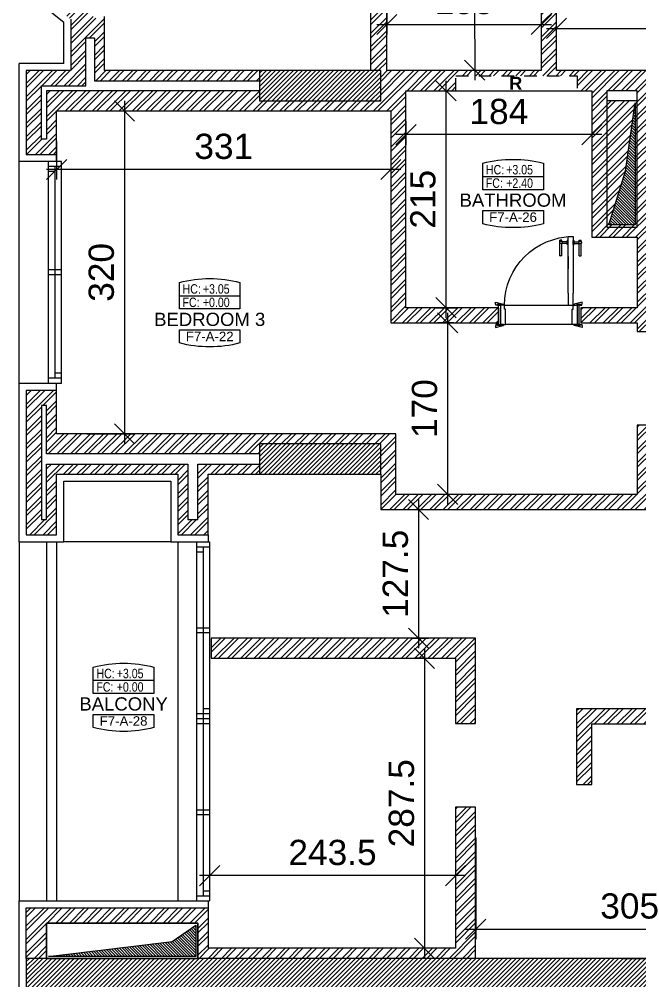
# Model space of a CAD drawing. Header units: metres. Extents: x 0 to 44.4, y -5.9 to 58.5.
# Drawn here: x 26.64 to 32.78, y 22.72 to 32.25 of the extents above; entities that cross this region are included whole.
import ezdxf
from ezdxf.enums import TextEntityAlignment as Align

# ---------------------------------------------------------------- set-up
doc = ezdxf.new("R2010")
doc.units = ezdxf.units.M
doc.header["$MEASUREMENT"] = 0
doc.header["$PDMODE"] = 3
doc.header["$PDSIZE"] = 0.3
doc.linetypes.add('HIDDEN2', pattern=[0.1875, 0.125, -0.0625])
doc.layers.get('0').update_dxf_attribs({"linetype": 'CONTINUOUS'})
doc.layers.get('DEFPOINTS').update_dxf_attribs({"linetype": 'CONTINUOUS'})
for name, color, linetype in [('A-ALU', 9, 'CONTINUOUS'), ('A-ANNO-IDTAG', 7, 'CONTINUOUS'), ('A-BALUST', 1, 'CONTINUOUS'), ('a-dim', 3, 'CONTINUOUS'), ('A-DOORS', 1, 'CONTINUOUS'), ('A-HATCH-CONC', 8, 'CONTINUOUS'), ('A-HATCH-WALL', 8, 'CONTINUOUS'), ('A-PROJECTION', 8, 'CONTINUOUS'), ('A-RADIATEUR HIDDEN', 4, 'HIDDEN2'), ('A-REVETEMENT', 1, 'CONTINUOUS'), ('a-shaft', 251, 'CONTINUOUS'), ('A-WALL', 4, 'CONTINUOUS'), ('S-7TH$0$A-SHAFT 7-8', 8, 'CONTINUOUS'), ('S-7TH$0$A-STR 7-8TH', 2, 'CONTINUOUS')]:
    doc.layers.add(name, color=color, linetype=linetype)
doc.styles.add('A100-STEXT', font='ARIAL.TTF', dxfattribs={"height": 0.25})
doc.styles.add('BLOCK', font='ARIAL.TTF', dxfattribs={"width": 0.8, "height": 0.25})
doc.styles.get("Standard").update_dxf_attribs({"font": 'ARIALBD.TTF'})
doc.dimstyles.new('dim-law', dxfattribs={"dimtxt": 0.25, "dimasz": 0.2, "dimexe": 0.1, "dimexo": 0.3, "dimgap": 0.1, "dimtad": 1, "dimlfac": 100, "dimdsep": 46, "dimtxsty": 'A100-STEXT', "dimblk1": 'OBLIQUE', "dimblk2": 'OBLIQUE', "dimsah": 1, "dimcen": -0.05, "dimdle": 0.1, "dimclrd": 15, "dimclre": 15, "dimclrt": 256, "dimadec": 0, "dimazin": 0, "dimtfac": 0.28, "dimtix": 1, "dimtmove": 2, "dimatfit": 3, "dimldrblk": 'OBLIQUE', "dimfxl": 0, "dimtolj": 1, "dimarcsym": 0})

# ---------------------------------------------------------------- blocks, each defined once
blk = doc.blocks.new('IDTAG')
at = {"color": 7}
blk.add_line((-0.008, -0.0055), (0.008, -0.0055), dxfattribs=at)
for points in [[(-0.008, 0), (-0.008, 0.007, -0.128676), (0.008, 0.007), (0.008, 0)], [(0.008, -0.0055), (0.008, -0.009, -0.128676), (-0.008, -0.009), (-0.008, -0.0055)]]:
    blk.add_lwpolyline(points, format="xyb", dxfattribs=at)
blk.add_lwpolyline([(-0.008, 0.0035), (0.008, 0.0035), (0.008, 0), (-0.008, 0)], close=True, dxfattribs=at)
at = {"color": 7, "style": 'BLOCK', "width": 0.8}
for s, p in [('HC:', (-0.00716, 0.00404)), ('FC:', (-0.00719, 0.0005))]:
    blk.add_text(s, height=0.0025, dxfattribs=at).set_placement(p)
for p in [(-0.00181, 0.00405), (-0.00181, 0.00049)]:
    blk.add_attdef('+0.000', p, '', height=0.0025, dxfattribs=at)
at = {"color": 7, "style": 'BLOCK'}
for tag, height, p in [('NAME', 0.0035, (0, -0.00275)), ('ROOM', 0.0025, (0, -0.00725))]:
    blk.add_attdef(tag, text='', height=height, dxfattribs=at).set_placement(p, align=Align.MIDDLE)
blk = doc.blocks.new('A$C087916A9')
at = {"layer": 'A-ALU'}
for p, q in [((26.9284, 28.64), (26.9284, 30.84)), ((27.0584, 30.84), (26.9284, 30.84)), ((27.0584, 30.79), (26.9284, 30.79)), ((26.9934, 28.69), (26.9934, 30.79)), ((27.0584, 28.64), (27.0584, 30.84)), ((26.9934, 30.74), (26.9284, 30.74)), ((27.0584, 29.765), (26.9284, 29.765)), ((27.0584, 29.715), (26.9284, 29.715)), ((27.0584, 28.74), (26.9934, 28.74)), ((27.0584, 28.69), (26.9284, 28.69)), ((27.0584, 28.64), (26.9284, 28.64)), ((28.3934, 27.07), (28.3934, 23.51)), ((28.3934, 27.07), (28.5234, 27.07)), ((28.5234, 27.07), (28.5234, 23.51)), ((28.3934, 27.02), (28.5234, 27.02)), ((28.4584, 27.02), (28.4584, 23.56)), ((28.3934, 26.97), (28.4584, 26.97)), ((28.3934, 26.2175), (28.5234, 26.2175)), ((28.5234, 26.1675), (28.3934, 26.1675)), ((28.5234, 25.365), (28.3934, 25.365)), ((28.5234, 25.415), (28.4584, 25.415)), ((28.5234, 25.315), (28.3934, 25.315)), ((28.4584, 25.265), (28.3934, 25.265)), ((28.3934, 24.4125), (28.5234, 24.4125)), ((28.5234, 24.3625), (28.3934, 24.3625)), ((28.3934, 23.56), (28.5234, 23.56)), ((28.4584, 23.61), (28.5234, 23.61)), ((28.3934, 23.51), (28.5234, 23.51))]:
    blk.add_line(p, q, dxfattribs=at)
blk = doc.blocks.new('_OBLIQUE')
at = {"color": 0, "linetype": 'ByBlock'}
blk.add_line((-0.5, -0.5), (0.5, 0.5), dxfattribs=at)
blk = doc.blocks.new('*D1008')
at = {"layer": 'a-dim', "color": 15, "lineweight": -2}
for p, q in [((30.5918, 27.49), (30.5918, 26.015)), ((30.5184, 27.39), (30.6918, 27.39)), ((30.5184, 26.115), (30.6918, 26.115))]:
    blk.add_line(p, q, dxfattribs=at)
at = {"layer": 'DEFPOINTS', "color": 0}
for p in [(30.2184, 27.39), (30.2184, 26.115), (30.5918, 26.115)]:
    blk.add_point(p, dxfattribs=at)
at = {"layer": 'a-dim', "color": 15, "lineweight": -2, "xscale": 0.2, "yscale": 0.2, "zscale": 0.2}
for p, rotation in [((30.5918, 27.39), 90), ((30.5918, 26.115), 270)]:
    blk.add_blockref('_OBLIQUE', p, dxfattribs=dict(at, rotation=rotation))
at = {"layer": 'a-dim', "insert": (30.3642, 26.7525), "char_height": 0.25, "attachment_point": 5, "rotation": 90, "style": 'A100-STEXT'}
blk.add_mtext('\\A1;127.5', dxfattribs=at)
blk = doc.blocks.new('*D1009')
at = {"layer": 'a-dim', "color": 15, "lineweight": -2}
for p, q in [((30.652, 26.015), (30.652, 22.94)), ((30.6584, 25.915), (30.552, 25.915)), ((30.6584, 23.04), (30.552, 23.04))]:
    blk.add_line(p, q, dxfattribs=at)
at = {"layer": 'DEFPOINTS', "color": 0}
for p in [(30.9584, 25.915), (30.652, 23.04), (30.9584, 23.04)]:
    blk.add_point(p, dxfattribs=at)
at = {"layer": 'a-dim', "color": 15, "lineweight": -2, "xscale": 0.2, "yscale": 0.2, "zscale": 0.2}
for p, rotation in [((30.652, 25.915), 90), ((30.652, 23.04), 270)]:
    blk.add_blockref('_OBLIQUE', p, dxfattribs=dict(at, rotation=rotation))
at = {"layer": 'a-dim', "insert": (30.4244, 24.4775), "char_height": 0.25, "attachment_point": 5, "rotation": 90, "style": 'A100-STEXT'}
blk.add_mtext('\\A1;287.5', dxfattribs=at)
blk = doc.blocks.new('*D1010')
at = {"layer": 'a-dim', "color": 15, "lineweight": -2}
for p, q in [((28.5234, 24.1375), (28.5234, 23.6607)), ((30.9584, 24.1375), (30.9584, 23.6607)), ((31.0584, 23.7607), (28.4234, 23.7607))]:
    blk.add_line(p, q, dxfattribs=at)
at = {"layer": 'DEFPOINTS', "color": 0}
for p in [(28.5234, 24.4375), (30.9584, 24.4375), (28.5234, 23.7607)]:
    blk.add_point(p, dxfattribs=at)
at = {"layer": 'a-dim', "color": 15, "lineweight": -2, "xscale": 0.2, "yscale": 0.2, "zscale": 0.2}
for p, rotation in [((28.5234, 23.7607), 179.999999996991), ((30.9584, 23.7607), 359.999999996991)]:
    blk.add_blockref('_OBLIQUE', p, dxfattribs=dict(at, rotation=rotation))
at = {"layer": 'a-dim', "insert": (29.7409, 23.9885), "char_height": 0.25, "attachment_point": 5, "rotation": 360, "style": 'A100-STEXT'}
blk.add_mtext('\\A1;243.5', dxfattribs=at)
blk = doc.blocks.new('*D1011')
at = {"layer": 'a-dim', "color": 15, "lineweight": -2}
for p, q in [((33.2059, 25.365), (33.2059, 22.84)), ((32.6084, 25.265), (33.3059, 25.265)), ((32.6084, 22.94), (33.3059, 22.94))]:
    blk.add_line(p, q, dxfattribs=at)
at = {"layer": 'DEFPOINTS', "color": 0}
for p in [(32.3084, 25.265), (32.3084, 22.94), (33.2059, 22.94)]:
    blk.add_point(p, dxfattribs=at)
at = {"layer": 'a-dim', "color": 15, "lineweight": -2, "xscale": 0.2, "yscale": 0.2, "zscale": 0.2}
for p, rotation in [((33.2059, 25.265), 90), ((33.2059, 22.94), 270)]:
    blk.add_blockref('_OBLIQUE', p, dxfattribs=dict(at, rotation=rotation))
at = {"layer": 'a-dim', "insert": (32.9781, 24.1025), "char_height": 0.25, "attachment_point": 5, "rotation": 90, "style": 'A100-STEXT'}
blk.add_mtext('\\A1;232.5', dxfattribs=at)
blk = doc.blocks.new('*D1012')
at = {"layer": 'a-dim', "color": 15, "lineweight": -2}
for p, q in [((31.1584, 24.1375), (31.1584, 23.1304)), ((34.2084, 24.1375), (34.2084, 23.1304)), ((31.0584, 23.2304), (34.3084, 23.2304))]:
    blk.add_line(p, q, dxfattribs=at)
at = {"layer": 'DEFPOINTS', "color": 0}
for p in [(31.1584, 24.4375), (34.2084, 24.4375), (34.2084, 23.2304)]:
    blk.add_point(p, dxfattribs=at)
at = {"layer": 'a-dim', "color": 15, "lineweight": -2, "xscale": 0.2, "yscale": 0.2, "zscale": 0.2, "rotation": 180}
blk.add_blockref('_OBLIQUE', (31.1584, 23.2304), dxfattribs=at)
at = {"layer": 'a-dim', "color": 15, "lineweight": -2, "xscale": 0.2, "yscale": 0.2, "zscale": 0.2}
blk.add_blockref('_OBLIQUE', (34.2084, 23.2304), dxfattribs=at)
at = {"layer": 'a-dim', "insert": (32.6834, 23.4581), "char_height": 0.25, "attachment_point": 5, "style": 'A100-STEXT'}
blk.add_mtext('\\A1;305', dxfattribs=at)
blk = doc.blocks.new('*D1018')
at = {"layer": 'a-dim', "color": 15, "lineweight": -2}
for p, q in [((30.4684, 31.24), (30.4684, 31.0061)), ((32.3084, 31.24), (32.3084, 31.0061)), ((32.4084, 31.1061), (30.3684, 31.1061))]:
    blk.add_line(p, q, dxfattribs=at)
at = {"layer": 'DEFPOINTS', "color": 0}
for p in [(30.4684, 31.54), (32.3084, 31.54), (30.4684, 31.1061)]:
    blk.add_point(p, dxfattribs=at)
at = {"layer": 'a-dim', "color": 15, "lineweight": -2, "xscale": 0.2, "yscale": 0.2, "zscale": 0.2}
for p, rotation in [((30.4684, 31.1061), 179.9999999992669), ((32.3084, 31.1061), 359.9999999992669)]:
    blk.add_blockref('_OBLIQUE', p, dxfattribs=dict(at, rotation=rotation))
at = {"layer": 'a-dim', "insert": (31.3884, 31.3337), "char_height": 0.25, "attachment_point": 5, "style": 'A100-STEXT'}
blk.add_mtext('\\A1;184', dxfattribs=at)
blk = doc.blocks.new('*D1019')
at = {"layer": 'a-dim', "color": 15, "lineweight": -2}
for p, q in [((30.8643, 31.64), (30.8643, 29.29)), ((30.7684, 31.54), (30.9643, 31.54)), ((30.7684, 29.39), (30.9643, 29.39))]:
    blk.add_line(p, q, dxfattribs=at)
at = {"layer": 'DEFPOINTS', "color": 0}
for p in [(30.4684, 31.54), (30.4684, 29.39), (30.8643, 29.39)]:
    blk.add_point(p, dxfattribs=at)
at = {"layer": 'a-dim', "color": 15, "lineweight": -2, "xscale": 0.2, "yscale": 0.2, "zscale": 0.2}
for p, rotation in [((30.8643, 31.54), 90), ((30.8643, 29.39), 270)]:
    blk.add_blockref('_OBLIQUE', p, dxfattribs=dict(at, rotation=rotation))
at = {"layer": 'a-dim', "insert": (30.6367, 30.465), "char_height": 0.25, "attachment_point": 5, "rotation": 90, "style": 'A100-STEXT'}
blk.add_mtext('\\A1;215', dxfattribs=at)
blk = doc.blocks.new('*D1020')
at = {"layer": 'a-dim', "color": 15, "lineweight": -2}
for p, q in [((27.0084, 31.04), (27.0084, 30.6602)), ((30.3184, 31.04), (30.3184, 30.6602)), ((30.4184, 30.7602), (26.9084, 30.7602))]:
    blk.add_line(p, q, dxfattribs=at)
at = {"layer": 'DEFPOINTS', "color": 0}
for p in [(27.0084, 31.34), (30.3184, 31.34), (27.0084, 30.7602)]:
    blk.add_point(p, dxfattribs=at)
at = {"layer": 'a-dim', "color": 15, "lineweight": -2, "xscale": 0.2, "yscale": 0.2, "zscale": 0.2}
for p, rotation in [((27.0084, 30.7602), 179.9999999861381), ((30.3184, 30.7602), 359.9999999861382)]:
    blk.add_blockref('_OBLIQUE', p, dxfattribs=dict(at, rotation=rotation))
at = {"layer": 'a-dim', "insert": (28.6634, 30.9879), "char_height": 0.25, "attachment_point": 5, "rotation": 360, "style": 'A100-STEXT'}
blk.add_mtext('\\A1;331', dxfattribs=at)
blk = doc.blocks.new('*D1021')
at = {"layer": 'a-dim', "color": 15, "lineweight": -2}
for p, q in [((27.6801, 31.44), (27.6801, 28.04)), ((27.3084, 31.34), (27.7801, 31.34)), ((27.3084, 28.14), (27.7801, 28.14))]:
    blk.add_line(p, q, dxfattribs=at)
at = {"layer": 'DEFPOINTS', "color": 0}
for p in [(27.0084, 31.34), (27.0084, 28.14), (27.6801, 28.14)]:
    blk.add_point(p, dxfattribs=at)
at = {"layer": 'a-dim', "color": 15, "lineweight": -2, "xscale": 0.2, "yscale": 0.2, "zscale": 0.2}
for p, rotation in [((27.6801, 31.34), 90), ((27.6801, 28.14), 270)]:
    blk.add_blockref('_OBLIQUE', p, dxfattribs=dict(at, rotation=rotation))
at = {"layer": 'a-dim', "insert": (27.4523, 29.74), "char_height": 0.25, "attachment_point": 5, "rotation": 90, "style": 'A100-STEXT'}
blk.add_mtext('\\A1;320', dxfattribs=at)
blk = doc.blocks.new('*D1022')
at = {"layer": 'a-dim', "color": 15, "lineweight": -2}
for p, q in [((31.1394, 33.6847), (31.1505, 31.6447)), ((30.5684, 33.5816), (31.2399, 33.5853)), ((30.5784, 31.7416), (31.2499, 31.7453))]:
    blk.add_line(p, q, dxfattribs=at)
at = {"layer": 'DEFPOINTS', "color": 0}
for p in [(30.2684, 33.58), (31.1499, 31.7447), (30.2784, 31.74)]:
    blk.add_point(p, dxfattribs=at)
at = {"layer": 'a-dim', "color": 15, "lineweight": -2, "xscale": 0.2, "yscale": 0.2, "zscale": 0.2}
for p, rotation in [((31.1399, 33.5847), 90.3113870405671), ((31.1499, 31.7447), 270.3113870405671)]:
    blk.add_blockref('_OBLIQUE', p, dxfattribs=dict(at, rotation=rotation))
at = {"layer": 'a-dim', "insert": (31.3726, 32.666), "char_height": 0.25, "attachment_point": 5, "rotation": 270.31139, "style": 'A100-STEXT'}
blk.add_mtext('\\A1;184', dxfattribs=at)
blk = doc.blocks.new('*D1023')
at = {"layer": 'a-dim', "color": 15, "lineweight": -2}
for p, q in [((30.2784, 32.375), (30.2784, 32.0973)), ((31.8084, 32.375), (31.8084, 32.0973)), ((30.1784, 32.1973), (31.9084, 32.1973))]:
    blk.add_line(p, q, dxfattribs=at)
at = {"layer": 'DEFPOINTS', "color": 0}
for p in [(30.2784, 32.675), (31.8084, 32.675), (31.8084, 32.1973)]:
    blk.add_point(p, dxfattribs=at)
at = {"layer": 'a-dim', "color": 15, "lineweight": -2, "xscale": 0.2, "yscale": 0.2, "zscale": 0.2, "rotation": 180}
blk.add_blockref('_OBLIQUE', (30.2784, 32.1973), dxfattribs=at)
at = {"layer": 'a-dim', "color": 15, "lineweight": -2, "xscale": 0.2, "yscale": 0.2, "zscale": 0.2}
blk.add_blockref('_OBLIQUE', (31.8084, 32.1973), dxfattribs=at)
at = {"layer": 'a-dim', "insert": (31.0434, 32.425), "char_height": 0.25, "attachment_point": 5, "style": 'A100-STEXT'}
blk.add_mtext('\\A1;153', dxfattribs=at)
blk = doc.blocks.new('A$C45807027')
at = {"layer": 'A-DOORS'}
for p, q in [((0, 0.009), (-0.009, -0.019)), ((-0.009, 0.009), (0, -0.019)), ((0.19, 0.009), (0.199, -0.019)), ((0.199, 0.009), (0.19, -0.019)), ((0.68, 0.0005), (0.68, 0.0195)), ((0.6805, 0.02), (0.8, 0.02)), ((0.8, -0.003), (0.8, 0.023)), ((0.8, 0.023), (0.805, 0.023)), ((0.815, 0.023), (0.82, 0.023)), ((0.82, -0.003), (0.82, 0.023)), ((0.82, 0.02), (0.8345, 0.02)), ((0.835, 0.0005), (0.835, 0.0195)), ((0.19, -0.11), (0.19, -0.06)), ((0.19, -0.06), (0.31, -0.06)), ((0.75, -0.06), (0.31, -0.06)), ((0.673, -0.06), (0.55, -0.06)), ((0.6805, 0), (0.8, 0)), ((0.87, -0.06), (0.75, -0.06)), ((0.79, -0.06), (0.79, -0.052)), ((0.79, -0.06), (0.83, -0.06)), ((0.792, -0.05), (0.828, -0.05)), ((0.8, -0.003), (0.8025, -0.003)), ((0.8025, -0.05), (0.8025, -0.003)), ((0.8175, -0.05), (0.8175, -0.003)), ((0.8175, -0.003), (0.82, -0.003)), ((0.82, 0), (0.8345, 0)), ((0.83, -0.06), (0.83, -0.052)), ((0.87, -0.11), (0.87, -0.06)), ((0.31, -0.11), (0.19, -0.11)), ((0.31, -0.11), (0.75, -0.11)), ((0.673, -0.11), (0.55, -0.11)), ((0.68, -0.1705), (0.68, -0.1895)), ((0.6805, -0.17), (0.8, -0.17)), ((0.6805, -0.19), (0.8, -0.19)), ((0.75, -0.11), (0.87, -0.11)), ((0.79, -0.11), (0.79, -0.118)), ((0.79, -0.11), (0.83, -0.11)), ((0.792, -0.12), (0.828, -0.12)), ((0.8, -0.167), (0.8, -0.193)), ((0.8, -0.167), (0.8025, -0.167)), ((0.8025, -0.12), (0.8025, -0.167)), ((0.8175, -0.12), (0.8175, -0.167)), ((0.8175, -0.167), (0.82, -0.167)), ((0.82, -0.167), (0.82, -0.193)), ((0.82, -0.17), (0.8345, -0.17)), ((0.82, -0.19), (0.8345, -0.19)), ((0.83, -0.11), (0.83, -0.118)), ((0.835, -0.1705), (0.835, -0.1895)), ((0.8, -0.193), (0.805, -0.193)), ((0.815, -0.193), (0.82, -0.193)), ((0, -0.809), (-0.009, -0.781)), ((-0.009, -0.809), (0, -0.781)), ((0.19, -0.809), (0.199, -0.781)), ((0.199, -0.809), (0.19, -0.781))]:
    blk.add_line(p, q, dxfattribs=at)
at = {"layer": 'A-DOORS', "color": 8}
for p, q in [((0, -0.07), (0, -0.73)), ((0.19, -0.74), (0.19, -0.06))]:
    blk.add_line(p, q, dxfattribs=at)
at = {"layer": 'A-DOORS'}
for points in [[(0, 0.01), (0, 0.025), (-0.01, 0.025), (-0.01, 0.03), (-0.03, 0.03), (-0.0104, -0.0482, 0.381769), (-0.0084, -0.05), (0, -0.05), (0, -0.02), (-0.01, -0.02), (-0.01, 0.01), (0, 0.01)], [(0.19, 0.01), (0.19, 0.025), (0.2, 0.025), (0.2, 0.03), (0.22, 0.03), (0.2004, -0.0482, -0.381769), (0.1984, -0.05), (0.19, -0.05), (0.19, -0.02), (0.2, -0.02), (0.2, 0.01), (0.19, 0.01)], [(0, -0.81), (0, -0.825), (-0.01, -0.825), (-0.01, -0.83), (-0.03, -0.83), (-0.0104, -0.7518, -0.381769), (-0.0084, -0.75), (0, -0.75), (0, -0.78), (-0.01, -0.78), (-0.01, -0.81), (0, -0.81)], [(0.19, -0.81), (0.19, -0.825), (0.2, -0.825), (0.2, -0.83), (0.22, -0.83), (0.2004, -0.7518, 0.381769), (0.1984, -0.75), (0.19, -0.75), (0.19, -0.78), (0.2, -0.78), (0.2, -0.81), (0.19, -0.81)]]:
    blk.add_lwpolyline(points, format="xyb", dxfattribs=at)
for points in [[(0, 0.009), (0, -0.019), (-0.009, -0.019), (-0.009, 0.009)], [(0.19, 0.009), (0.19, -0.019), (0.199, -0.019), (0.199, 0.009)], [(0, -0.809), (0, -0.781), (-0.009, -0.781), (-0.009, -0.809)], [(0.19, -0.809), (0.19, -0.781), (0.199, -0.781), (0.199, -0.809)]]:
    blk.add_lwpolyline(points, close=True, dxfattribs=at)
for points in [[(0, 0), (0.19, 0), (0.19, -0.02), (0, -0.02), (0, 0)], [(0.19, -0.02), (0, -0.02), (0, -0.07), (0.15, -0.07)], [(0.15, -0.07), (0.15, -0.06), (0.19, -0.06), (0.19, -0.02)], [(0.19, -0.78), (0, -0.78), (0, -0.73), (0.15, -0.73)], [(0.15, -0.73), (0.15, -0.74), (0.19, -0.74), (0.19, -0.78)], [(0, -0.8), (0.19, -0.8), (0.19, -0.78), (0, -0.78), (0, -0.8)]]:
    blk.add_lwpolyline(points, dxfattribs=at)
blk.add_arc((0.1897, -0.0597), 0.6803, 270.02544, 359.97456, dxfattribs=at)
at = {"layer": 'A-DOORS', "extrusion": (0, 0, -1)}
for centre, major_axis, start_param, end_param in [((0.6805, 0.0195), (-0.000354, 0.000354), 5.497787, 7.068583), ((0.6805, 0.0005), (0.000354, 0.000354), 2.356194, 3.926991), ((0.81, 0.0306), (-0.00642, 0.00642), 3.344077, 4.509904), ((0.8345, 0.0195), (0.000354, 0.000354), -0.785398, 0.785398), ((0.8345, 0.0005), (-0.000354, 0.000354), 2.356194, 3.926991), ((0.792, -0.052), (-0.00141, 0.00141), 5.497787, 7.068583), ((0.81, -0.021), (-0.0138, 0.0138), 0.390607, 1.180189), ((0.828, -0.052), (0.00141, 0.00141), -0.785398, 0.785398), ((0.6805, -0.1705), (-0.000354, 0.000354), 5.497787, 7.068583), ((0.6805, -0.1895), (0.000354, 0.000354), 2.356194, 3.926991), ((0.792, -0.118), (-0.00141, 0.00141), 3.926991, 5.497787), ((0.81, -0.149), (-0.0138, 0.0138), 3.5322, 4.321782), ((0.828, -0.118), (-0.00141, 0.00141), 2.356194, 3.926991), ((0.8345, -0.1705), (0.000354, 0.000354), -0.785398, 0.785398), ((0.8345, -0.1895), (0.000354, 0.000354), 0.785398, 2.356194), ((0.81, -0.2006), (-0.00642, 0.00642), 0.202485, 1.368312)]:
    blk.add_ellipse(centre, major_axis=major_axis, ratio=1, start_param=start_param, end_param=end_param, dxfattribs=at)
blk = doc.blocks.new('*D1034')
at = {"layer": 'a-dim', "color": 15, "lineweight": -2}
for p, q in [((31.9584, 32.04), (31.9584, 32.2587)), ((36.8034, 32.04), (36.8034, 32.2587)), ((31.8584, 32.1587), (36.9034, 32.1587))]:
    blk.add_line(p, q, dxfattribs=at)
at = {"layer": 'DEFPOINTS', "color": 0}
for p in [(36.8034, 32.1587), (31.9584, 31.74), (36.8034, 31.74)]:
    blk.add_point(p, dxfattribs=at)
at = {"layer": 'a-dim', "color": 15, "lineweight": -2, "xscale": 0.2, "yscale": 0.2, "zscale": 0.2, "rotation": 180}
blk.add_blockref('_OBLIQUE', (31.9584, 32.1587), dxfattribs=at)
at = {"layer": 'a-dim', "color": 15, "lineweight": -2, "xscale": 0.2, "yscale": 0.2, "zscale": 0.2}
blk.add_blockref('_OBLIQUE', (36.8034, 32.1587), dxfattribs=at)
at = {"layer": 'a-dim', "insert": (34.3809, 32.3863), "char_height": 0.25, "attachment_point": 5, "style": 'A100-STEXT'}
blk.add_mtext('\\A1;484.5', dxfattribs=at)
blk = doc.blocks.new('*D1036')
at = {"layer": 'a-dim', "color": 15, "lineweight": -2}
for p, q in [((30.8807, 29.34), (30.8807, 27.44)), ((30.9408, 29.24), (30.7807, 29.24)), ((30.9408, 27.54), (30.7807, 27.54))]:
    blk.add_line(p, q, dxfattribs=at)
at = {"layer": 'DEFPOINTS', "color": 0}
for p in [(31.2408, 29.24), (30.8807, 27.54), (31.2408, 27.54)]:
    blk.add_point(p, dxfattribs=at)
at = {"layer": 'a-dim', "color": 15, "lineweight": -2, "xscale": 0.2, "yscale": 0.2, "zscale": 0.2}
for p, rotation in [((30.8807, 29.24), 90), ((30.8807, 27.54), 270)]:
    blk.add_blockref('_OBLIQUE', p, dxfattribs=dict(at, rotation=rotation))
at = {"layer": 'a-dim', "insert": (30.653, 28.39), "char_height": 0.25, "attachment_point": 5, "rotation": 90, "style": 'A100-STEXT'}
blk.add_mtext('\\A1;170', dxfattribs=at)

msp = doc.modelspace()

# ---------------------------------------------------------------- hatches: boundary and pattern name
at = {"layer": 'A-HATCH-CONC', "ltscale": 4}
h = msp.add_hatch(dxfattribs=at)
h.set_pattern_fill('ANSI31', color=256, scale=0.25, style=0)
h.paths.add_polyline_path([(30.21837, 31.74), (29.01837, 31.74), (29.01837, 31.44), (30.21837, 31.44)])
h = msp.add_hatch(dxfattribs=at)
h.set_pattern_fill('ANSI31', color=256, scale=0.25, style=0)
h.paths.add_polyline_path([(30.21837, 28.04), (29.01837, 28.04), (29.01837, 27.74), (30.21837, 27.74)])
h = msp.add_hatch(dxfattribs=at)
h.set_pattern_fill('ANSI31', color=256, scale=0.25, style=0)
h.paths.add_polyline_path([(41.83837, 22.94), (26.70837, 22.94), (26.70837, 22.61), (28.46837, 22.61), (28.46837, 22.54), (35.41837, 22.54), (41.83837, 22.54)])
at = {"layer": 'A-HATCH-WALL'}
h = msp.add_hatch(dxfattribs=at)
h.set_pattern_fill('ANSI32', color=256, scale=0.25, style=0)
h.paths.add_polyline_path([(41.83837, 24.27), (41.67837, 24.27), (41.67837, 22.94), (41.83837, 22.94)])
h.paths.add_polyline_path([(39.85837, 24.27), (39.55837, 24.27), (39.55837, 22.94), (39.65837, 22.94), (39.65837, 24.12), (39.70837, 24.12), (39.70837, 22.94), (39.85837, 22.94)])
h.paths.add_polyline_path([(34.35837, 25.765), (34.20837, 25.765), (34.20837, 25.415), (32.15837, 25.415), (32.15837, 24.665), (32.30837, 24.665), (32.30837, 25.265), (34.20837, 25.265), (34.20837, 22.94), (34.35837, 22.94)])
h.paths.add_polyline_path([(31.15837, 24.4375), (30.95837, 24.4375), (30.95837, 23.04), (28.50837, 23.04), (28.50837, 23.44), (26.70837, 23.44), (26.70837, 22.94), (26.90837, 22.94), (26.90837, 23.29), (28.40837, 23.29), (28.40837, 22.94), (31.15837, 22.94)])
h.paths.add_polyline_path([(31.15837, 26.115), (28.53837, 26.115), (28.53837, 25.915), (30.95837, 25.915), (30.95837, 25.2675), (31.15837, 25.2675)])
h.paths.add_polyline_path([(32.90837, 27.74), (33.09337, 27.74), (33.09337, 27.89), (32.90837, 27.89), (32.90837, 28.225), (32.75837, 28.225), (32.75837, 27.54), (30.36837, 27.54), (30.36837, 28.14), (27.00837, 28.14), (27.00837, 28.57), (26.70837, 28.57), (26.70837, 27.14), (27.00837, 27.14), (27.00837, 27.74), (28.20837, 27.74), (28.20837, 27.14), (28.50837, 27.14), (28.50837, 27.74), (29.01837, 27.74), (29.01837, 27.84), (28.40837, 27.84), (28.40837, 27.29), (28.30837, 27.29), (28.30837, 27.84), (26.90837, 27.84), (26.90837, 27.29), (26.85837, 27.29), (26.85837, 28.42), (26.90837, 28.42), (26.90837, 27.94), (29.01837, 27.94), (29.01837, 28.04), (30.21837, 28.04), (30.21837, 27.74), (30.21837, 27.39), (32.90837, 27.39)])
h.paths.add_polyline_path([(34.35837, 27.74), (35.91837, 27.74), (35.91837, 27.89), (34.35837, 27.89), (34.35837, 28.575), (34.20837, 28.575), (34.20837, 27.89), (34.02337, 27.89), (34.02337, 27.74), (34.20837, 27.74), (34.20837, 27.39), (34.35837, 27.39)])
h.paths.add_polyline_path([(37.84337, 27.89), (39.34337, 27.89), (39.34337, 27.74), (40.70837, 27.74), (40.70837, 27.94), (37.11837, 27.94), (37.11837, 27.74), (37.84337, 27.74)])
h.paths.add_polyline_path([(39.50837, 28.14), (36.70837, 28.14), (36.70837, 28.49), (36.55837, 28.49), (36.55837, 28.14), (35.91837, 28.14), (35.91837, 28.04), (37.11837, 28.04), (39.50837, 28.04)])
h.paths.add_polyline_path([(40.70837, 28.14), (39.50837, 28.14), (39.50837, 28.04), (40.70837, 28.04)])
h.paths.add_polyline_path([(36.70837, 31.34), (40.70837, 31.34), (40.70837, 31.44), (37.11837, 31.44), (35.91837, 31.44), (35.91837, 31.34), (36.55837, 31.34), (36.55837, 29.74), (36.23337, 29.74), (36.23337, 29.59), (36.70837, 29.59)])
h.paths.add_polyline_path([(35.11837, 29.74), (34.35837, 29.74), (34.35837, 31.54), (35.91837, 31.54), (35.91837, 31.59), (34.35837, 31.59), (34.35837, 31.74), (34.20837, 31.74), (34.20837, 29.505), (34.35837, 29.505), (34.35837, 29.59), (35.11837, 29.59)])
h.paths.add_polyline_path([(32.90837, 31.74), (31.95837, 31.74), (31.95837, 34.01909), (32.67427, 34.90929), (32.55738, 35.00329), (32.4101, 34.82016), (30.37621, 36.45582), (30.28221, 36.33893), (30.90562, 35.83758), (30.10837, 34.84622), (30.10837, 34.655), (30.26837, 34.655), (30.26837, 34.78987), (30.87363, 35.54249), (31.49705, 35.04114), (31.40305, 34.92425), (32.06542, 34.39157), (31.80837, 34.07193), (31.80837, 33.74), (30.26837, 33.74), (30.26837, 33.825), (30.10837, 33.825), (30.10837, 33.75), (29.93337, 33.75), (29.93337, 33.59), (30.11837, 33.59), (30.11837, 33.505), (30.26837, 33.505), (30.26837, 33.58), (31.80837, 33.58), (31.80837, 31.74), (30.27837, 31.74), (30.27837, 32.675), (30.11837, 32.675), (30.11837, 31.74), (30.21837, 31.74), (30.21837, 31.44), (29.01837, 31.44), (29.01837, 31.54), (26.90837, 31.54), (26.90837, 31.06), (26.85837, 31.06), (26.85837, 31.59), (27.29928, 31.59), (27.29928, 32.06102), (27.38387, 32.06102), (27.38387, 31.64), (29.01837, 31.64), (29.01837, 31.74), (27.48387, 31.74), (27.48387, 32.259), (27.393, 32.259), (27.08489, 32.50678), (26.98462, 32.3821), (27.14928, 32.24968), (27.14928, 31.74), (26.70837, 31.74), (26.70837, 30.91), (27.00837, 30.91), (27.00837, 31.34), (30.31837, 31.34), (30.31837, 29.24), (31.38837, 29.24), (31.38837, 29.39), (30.46837, 29.39), (30.46837, 31.54), (30.96337, 31.54), (30.96337, 31.69), (32.16337, 31.69), (32.16337, 31.54), (32.30837, 31.54), (32.30837, 30.09), (32.75837, 30.09), (32.75837, 29.39), (32.19837, 29.39), (32.19837, 29.24), (32.75837, 29.24), (32.75837, 29.155), (32.90837, 29.155)])
h.paths.add_polyline_path([(32.75837, 30.19), (32.45837, 30.19), (32.45837, 31.54), (32.75837, 31.54)], flags=16)
h.paths.add_polyline_path([(32.75837, 30.19), (32.45837, 30.19), (32.45837, 31.44), (32.75837, 31.44)], flags=0)
h.paths.add_polyline_path([(32.73837, 30.21), (32.47837, 30.21), (32.64288, 30.74296), (32.73837, 31.42)], flags=0)
h.paths.add_polyline_path([(40.70837, 31.74), (37.11837, 31.74), (37.11837, 31.54), (40.70837, 31.54)])
h.paths.add_polyline_path([(35.91837, 31.74), (34.35837, 31.74), (34.35837, 31.59), (35.91837, 31.59)])
h.paths.add_polyline_path([(28.54067, 33.575), (29.11837, 33.575), (29.11837, 33.765), (28.09675, 33.765), (27.73665, 33.31722), (28.1061, 33.02011)], flags=17)
h.paths.add_polyline_path([(28.06443, 33.24611), (27.94754, 33.34011), (28.10422, 33.53493), (28.14851, 33.59), (28.34099, 33.59)], flags=16)
h.paths.add_polyline_path([(28.06138, 33.27422), (27.97566, 33.34316), (28.07979, 33.34297), (28.17936, 33.42092)], flags=0)
h.paths.add_polyline_path([(37.02742, 33.30128), (37.02115, 33.29349), (32.82479, 36.66821), (32.69945, 36.51235), (33.35014, 35.98907), (33.20287, 35.80594), (33.31976, 35.71194), (33.46703, 35.89506), (36.81837, 33.19991), (36.81837, 32.88), (37.11837, 32.88), (37.11837, 32.93567), (37.25493, 33.10548)])
h.paths.add_polyline_path([(28.64401, 40.0304), (29.20803, 40.73174), (29.09114, 40.82574), (28.25451, 39.78542), (28.3714, 39.69141), (28.51867, 39.87454), (31.8968, 37.15784), (32.02214, 37.3137)])
h.paths.add_polyline_path([(32.1096, 44.33975), (31.99271, 44.43376), (30.33511, 42.37259), (30.25329, 42.43839), (30.13735, 42.29423), (30.21918, 42.22843), (29.9685, 41.91672), (30.08539, 41.82271)])
h.paths.add_polyline_path([(29.21912, 43.29863), (29.10223, 43.39264), (29.68051, 44.1117), (29.52465, 44.23704), (28.80709, 43.34478), (29.50843, 42.78076), (29.64772, 42.95396)])
h.paths.add_polyline_path([(27.88137, 44.10849), (27.72552, 44.23383), (26.66954, 42.92076), (26.8254, 42.79543)])
h.paths.add_polyline_path([(40.04337, 27.96855), (40.23615, 27.96855), (40.23615, 28.1602), (40.04337, 28.1602)], flags=9)
h.paths.add_polyline_path([(35.02415, 31.57116), (35.21693, 31.57116), (35.21693, 31.76281), (35.02415, 31.76281)], flags=9)
at = {"layer": 'a-shaft'}
h = msp.add_hatch(dxfattribs=at)
h.set_pattern_fill('_USER,_O', color=256, scale=0.02, angle=315, pattern_type=0)
h.set_pattern_definition([(315, (-338376.546732, -23743.371716), (0.0141421356237, 0.0141421356237), [])])
h.paths.add_polyline_path([(32.47837, 30.21), (32.73837, 30.21), (32.73837, 31.42), (32.64288, 30.74296)])
h = msp.add_hatch(dxfattribs=at)
h.set_pattern_fill('_USER,_O', color=256, scale=0.02, angle=315, pattern_type=0)
h.set_pattern_definition([(315.0000000003, (-338376.546732, -23743.371718), (0.0141421356236, 0.0141421356238), [])])
h.paths.add_polyline_path([(26.92837, 22.96), (28.38837, 22.96), (28.38837, 23.27), (28.15366, 23.10655)])

# ---------------------------------------------------------------- linework, layer by layer
at = {"layer": 'A-BALUST'}
for p, q in [((26.90837, 27.07), (26.90837, 23.51)), ((27.00837, 27.07), (27.00837, 23.51))]:
    msp.add_line(p, q, dxfattribs=at)
at = {"layer": 'A-PROJECTION'}
for p, q in [((26.63837, 28.64), (26.63837, 30.84)), ((26.63837, 27.07), (26.63837, 23.51)), ((28.20837, 27.07), (28.20837, 23.51)), ((28.52337, 25.315), (28.42337, 25.315)), ((28.52337, 25.265), (28.42337, 25.265))]:
    msp.add_line(p, q, dxfattribs=at)
msp.add_lwpolyline([(28.13837, 27.07), (27.07837, 27.07)], dxfattribs=at)
at = {"layer": 'A-RADIATEUR HIDDEN'}
msp.add_lwpolyline([(30.96337, 31.54), (30.96337, 31.69), (32.16337, 31.69), (32.16337, 31.54)], dxfattribs=at)
at = {"layer": 'A-REVETEMENT'}
for p, q in [((27.07928, 32.21615), (26.88621, 32.37142)), ((27.48387, 32.18592), (27.48387, 32.27575)), ((27.07928, 31.81), (27.07928, 32.21615)), ((27.07928, 31.81), (26.63837, 31.81)), ((26.63837, 30.84), (26.63837, 31.81)), ((27.00837, 30.84), (27.00837, 30.91)), ((27.00837, 30.84), (26.63837, 30.84)), ((27.00837, 28.64), (26.63837, 28.64)), ((26.63837, 27.07), (26.63837, 28.64)), ((27.00837, 28.57), (27.00837, 28.64)), ((27.07837, 27.07), (27.07837, 27.67)), ((27.07837, 27.67), (28.13837, 27.67)), ((28.13837, 27.67), (28.13837, 27.07)), ((26.63837, 27.07), (27.07837, 27.07)), ((28.13837, 27.07), (28.50837, 27.07)), ((28.50837, 27.14), (28.50837, 27.07)), ((26.63837, 23.51), (28.50837, 23.51)), ((26.63837, 22.54), (26.63837, 23.51)), ((26.63837, 22.54), (26.63837, 23.51)), ((28.50837, 23.51), (28.50837, 23.44))]:
    msp.add_line(p, q, dxfattribs=at)
at = {"layer": 'a-shaft'}
for points in [[(32.73837, 31.42), (32.73837, 30.21), (32.47837, 30.21), (32.64288, 30.74296), (32.73837, 31.42)], [(28.38837, 23.27), (28.38837, 22.96), (26.92837, 22.96), (28.15366, 23.10655), (28.38837, 23.27)]]:
    msp.add_lwpolyline(points, dxfattribs=at)
at = {"layer": 'A-WALL'}
for p, q in [((27.14928, 32.24968), (27.14928, 31.74)), ((27.48387, 31.74), (27.48387, 32.259)), ((27.48387, 31.74), (27.48387, 32.18592)), ((27.29928, 31.59), (27.29928, 32.06102)), ((27.38387, 32.06102), (27.38387, 31.64)), ((27.14928, 31.74), (26.70837, 31.74)), ((26.70837, 31.74), (26.70837, 30.91)), ((29.01837, 31.74), (27.48387, 31.74)), ((29.01837, 31.74), (27.48387, 31.74)), ((26.85837, 31.06), (26.85837, 31.59)), ((26.85837, 31.59), (27.29928, 31.59)), ((27.38387, 31.64), (29.01837, 31.64)), ((29.01837, 31.54), (26.90837, 31.54)), ((26.90837, 31.54), (26.90837, 31.06)), ((26.90837, 31.06), (26.85837, 31.06)), ((26.70837, 30.91), (27.00837, 30.91)), ((27.00837, 27.74), (28.20837, 27.74)), ((27.00837, 27.14), (27.00837, 27.74)), ((28.20837, 27.74), (28.20837, 27.14)), ((26.70837, 22.94), (26.70837, 23.44)), ((26.70837, 23.44), (28.50837, 23.44)), ((26.70837, 22.94), (26.70837, 23.44)), ((28.50837, 23.44), (28.50837, 23.04)), ((26.90837, 23.29), (28.40837, 23.29)), ((26.90837, 22.94), (26.90837, 23.29)), ((26.90837, 22.94), (26.90837, 23.29)), ((28.40837, 23.29), (28.40837, 22.94))]:
    msp.add_line(p, q, dxfattribs=at)
at = {"layer": 'A-WALL', "ltscale": 4}
for p, q in [((27.38387, 32.06102), (27.29928, 32.06102)), ((34.20837, 25.415), (32.15837, 25.415)), ((32.15837, 25.415), (32.15837, 24.665)), ((32.30837, 24.665), (32.30837, 25.265)), ((32.30837, 25.265), (34.20837, 25.265)), ((32.15837, 24.665), (32.30837, 24.665)), ((31.15837, 24.4375), (30.95837, 24.4375)), ((30.95837, 24.4375), (30.95837, 23.04)), ((31.15837, 22.94), (31.15837, 24.4375)), ((30.95837, 23.04), (28.50837, 23.04))]:
    msp.add_line(p, q, dxfattribs=at)
at = {"layer": 'A-WALL'}
for points in [[(32.90837, 31.74), (31.95837, 31.74), (31.95837, 34.01909)], [(31.80837, 33.58), (31.80837, 31.74), (30.27837, 31.74), (30.27837, 32.675)], [(30.11837, 32.675), (30.11837, 31.74)], [(27.00837, 30.91), (27.00837, 31.34), (30.31837, 31.34), (30.31837, 29.24), (31.38837, 29.24), (31.38837, 29.39), (30.46837, 29.39), (30.46837, 31.54), (32.30837, 31.54), (32.30837, 30.09), (32.75837, 30.09), (32.75837, 29.39), (32.19837, 29.39), (32.19837, 29.24), (32.75837, 29.24), (32.75837, 29.155), (32.90837, 29.155)], [(27.00837, 28.14), (27.00837, 28.57), (26.70837, 28.57), (26.70837, 27.14), (27.00837, 27.14)], [(29.01837, 27.94), (26.90837, 27.94), (26.90837, 28.42), (26.85837, 28.42), (26.85837, 27.29), (26.90837, 27.29), (26.90837, 27.84), (28.30837, 27.84), (28.30837, 27.29), (28.40837, 27.29), (28.40837, 27.84), (29.01837, 27.84)], [(30.21837, 27.74), (30.21837, 27.74), (30.21837, 27.39), (32.90837, 27.39), (32.90837, 27.74), (33.09337, 27.74), (33.09337, 27.89), (32.90837, 27.89), (32.90837, 28.225), (32.75837, 28.225), (32.75837, 27.54), (30.36837, 27.54), (30.36837, 28.14), (27.00837, 28.14)], [(28.20837, 27.14), (28.50837, 27.14), (28.50837, 27.74), (29.01837, 27.74)]]:
    msp.add_lwpolyline(points, dxfattribs=at)
msp.add_lwpolyline([(32.75837, 31.54), (32.45837, 31.54), (32.45837, 30.19), (32.75837, 30.19)], close=True, dxfattribs=at)
at = {"layer": 'A-WALL', "ltscale": 4}
msp.add_lwpolyline([(31.15837, 26.115), (28.53837, 26.115), (28.53837, 25.915), (30.95837, 25.915), (30.95837, 25.2675), (31.15837, 25.2675)], close=True, dxfattribs=at)
at = {"layer": 'S-7TH$0$A-SHAFT 7-8'}
for points in [[(32.45837, 30.19), (32.75837, 30.19), (32.75837, 31.44), (32.45837, 31.44)], [(26.90837, 22.94), (28.40837, 22.94), (28.40837, 23.29), (26.90837, 23.29)]]:
    msp.add_lwpolyline(points, close=True, dxfattribs=at)
at = {"layer": 'S-7TH$0$A-STR 7-8TH'}
for points in [[(29.01837, 31.44), (30.21837, 31.44), (30.21837, 31.74), (29.01837, 31.74)], [(29.01837, 27.74), (30.21837, 27.74), (30.21837, 28.04), (29.01837, 28.04)], [(41.83837, 22.94), (26.70837, 22.94), (26.70837, 22.61), (28.46837, 22.61), (28.46837, 22.54), (41.83837, 22.54)]]:
    msp.add_lwpolyline(points, close=True, dxfattribs=at)

# ---------------------------------------------------------------- block references
at = {"layer": 'A-ALU', "ltscale": 4}
msp.add_blockref('A$C087916A9', (0, 0), dxfattribs=at)
at = {"layer": 'A-ANNO-IDTAG'}
ref = msp.add_blockref('IDTAG', (31.52857, 30.55968), dxfattribs=dict(at, xscale=37.5, yscale=37.5, zscale=37.5))
ref.add_attrib('+0.000', '+3.05', (31.46078, 30.71138), dxfattribs={"layer": '0', "color": 7, "height": 0.09375, "style": 'BLOCK', "width": 0.8})
ref.add_attrib('+0.000', '+2.40', (31.46078, 30.57807), dxfattribs={"layer": '0', "color": 7, "height": 0.09375, "style": 'BLOCK', "width": 0.8})
ref.add_attrib('ROOM', 'F7-A-26', dxfattribs={"layer": '0', "color": 7, "height": 0.09375, "style": 'BLOCK'}).set_placement((31.52857, 30.28781), align=Align.MIDDLE)
ref.add_attrib('NAME', 'BATHROOM', dxfattribs={"layer": '0', "color": 7, "height": 0.13125, "style": 'BLOCK'}).set_placement((31.52857, 30.45656), align=Align.MIDDLE)
ref = msp.add_blockref('IDTAG', (28.52449, 29.37777), dxfattribs=dict(at, xscale=37.5, yscale=37.5, zscale=37.5))
ref.add_attrib('+0.000', '+3.05', (28.45671, 29.52947), dxfattribs={"layer": '0', "color": 7, "height": 0.09375, "style": 'BLOCK', "width": 0.8})
ref.add_attrib('+0.000', '+0.00', (28.45671, 29.39615), dxfattribs={"layer": '0', "color": 7, "height": 0.09375, "style": 'BLOCK', "width": 0.8})
ref.add_attrib('ROOM', 'F7-A-22', dxfattribs={"layer": '0', "color": 7, "height": 0.09375, "style": 'BLOCK'}).set_placement((28.52449, 29.10589), align=Align.MIDDLE)
ref.add_attrib('NAME', 'BEDROOM 3', dxfattribs={"layer": '0', "color": 7, "height": 0.13125, "style": 'BLOCK'}).set_placement((28.52449, 29.27464), align=Align.MIDDLE)
ref = msp.add_blockref('IDTAG', (27.67178, 25.56541), dxfattribs=dict(at, xscale=37.5, yscale=37.5, zscale=37.5))
ref.add_attrib('+0.000', '+3.05', (27.604, 25.71711), dxfattribs={"layer": '0', "color": 7, "height": 0.09375, "style": 'BLOCK', "width": 0.8})
ref.add_attrib('+0.000', '+0.00', (27.604, 25.5838), dxfattribs={"layer": '0', "color": 7, "height": 0.09375, "style": 'BLOCK', "width": 0.8})
ref.add_attrib('ROOM', 'F7-A-28', dxfattribs={"layer": '0', "color": 7, "height": 0.09375, "style": 'BLOCK'}).set_placement((27.67178, 25.29354), align=Align.MIDDLE)
ref.add_attrib('NAME', 'BALCONY', dxfattribs={"layer": '0', "color": 7, "height": 0.13125, "style": 'BLOCK'}).set_placement((27.67178, 25.46229), align=Align.MIDDLE)
at = {"layer": 'A-DOORS', "xscale": -1, "rotation": 270.000000000596}
msp.add_blockref('A$C45807027', (32.18337, 29.225), dxfattribs=at)

# ---------------------------------------------------------------- texts
at = {"layer": 'A-RADIATEUR HIDDEN'}
msp.add_text('R', height=0.12777, dxfattribs=at).set_placement((31.49073, 31.55174))

# ---------------------------------------------------------------- dimensions: what is measured, and where the dimension line sits
at = {"layer": 'a-dim'}
for p1, p2, distance, picture, middle in [((30.26837, 33.58), (30.27837, 31.74), 0.87157, '*D1022', (31.37257, 32.66597)), ((30.27837, 32.675), (31.80837, 32.675), -0.47771, '*D1023', (31.04337, 32.42502)), ((31.95837, 31.74), (36.80337, 31.74), 0.41866, '*D1034', (34.38087, 32.3863)), ((30.46837, 31.54), (30.46837, 29.39), 0.39596, '*D1019', (30.63669, 30.465)), ((32.30837, 31.54), (30.46837, 31.54), 0.43391, '*D1018', (31.38837, 31.33373)), ((27.00837, 31.34), (27.00837, 28.14), 0.67171, '*D1021', (27.45235, 29.74)), ((30.31837, 31.34), (27.00837, 31.34), 0.57984, '*D1020', (28.66337, 30.98789)), ((31.24079, 29.24), (31.24079, 27.54), -0.36013, '*D1036', (30.65302, 28.39)), ((30.21837, 27.39), (30.21837, 26.115), 0.37344, '*D1008', (30.36416, 26.7525)), ((30.95837, 25.915), (30.95837, 23.04), -0.30637, '*D1009', (30.42435, 24.4775)), ((32.30837, 25.265), (32.30837, 22.94), 0.89751, '*D1011', (32.97815, 24.1025)), ((30.95837, 24.4375), (28.52337, 24.4375), 0.67676, '*D1010', (29.74087, 23.98847)), ((31.15837, 24.4375), (34.20837, 24.4375), -1.20711, '*D1012', (32.68337, 23.45812))]:
    dim = msp.add_aligned_dim(p1=p1, p2=p2, distance=distance, dimstyle='dim-law', dxfattribs=at)
    dim.commit()
    dim.dimension.update_dxf_attribs({"geometry": picture, "text_midpoint": middle})

doc.saveas('drawing.dxf')
